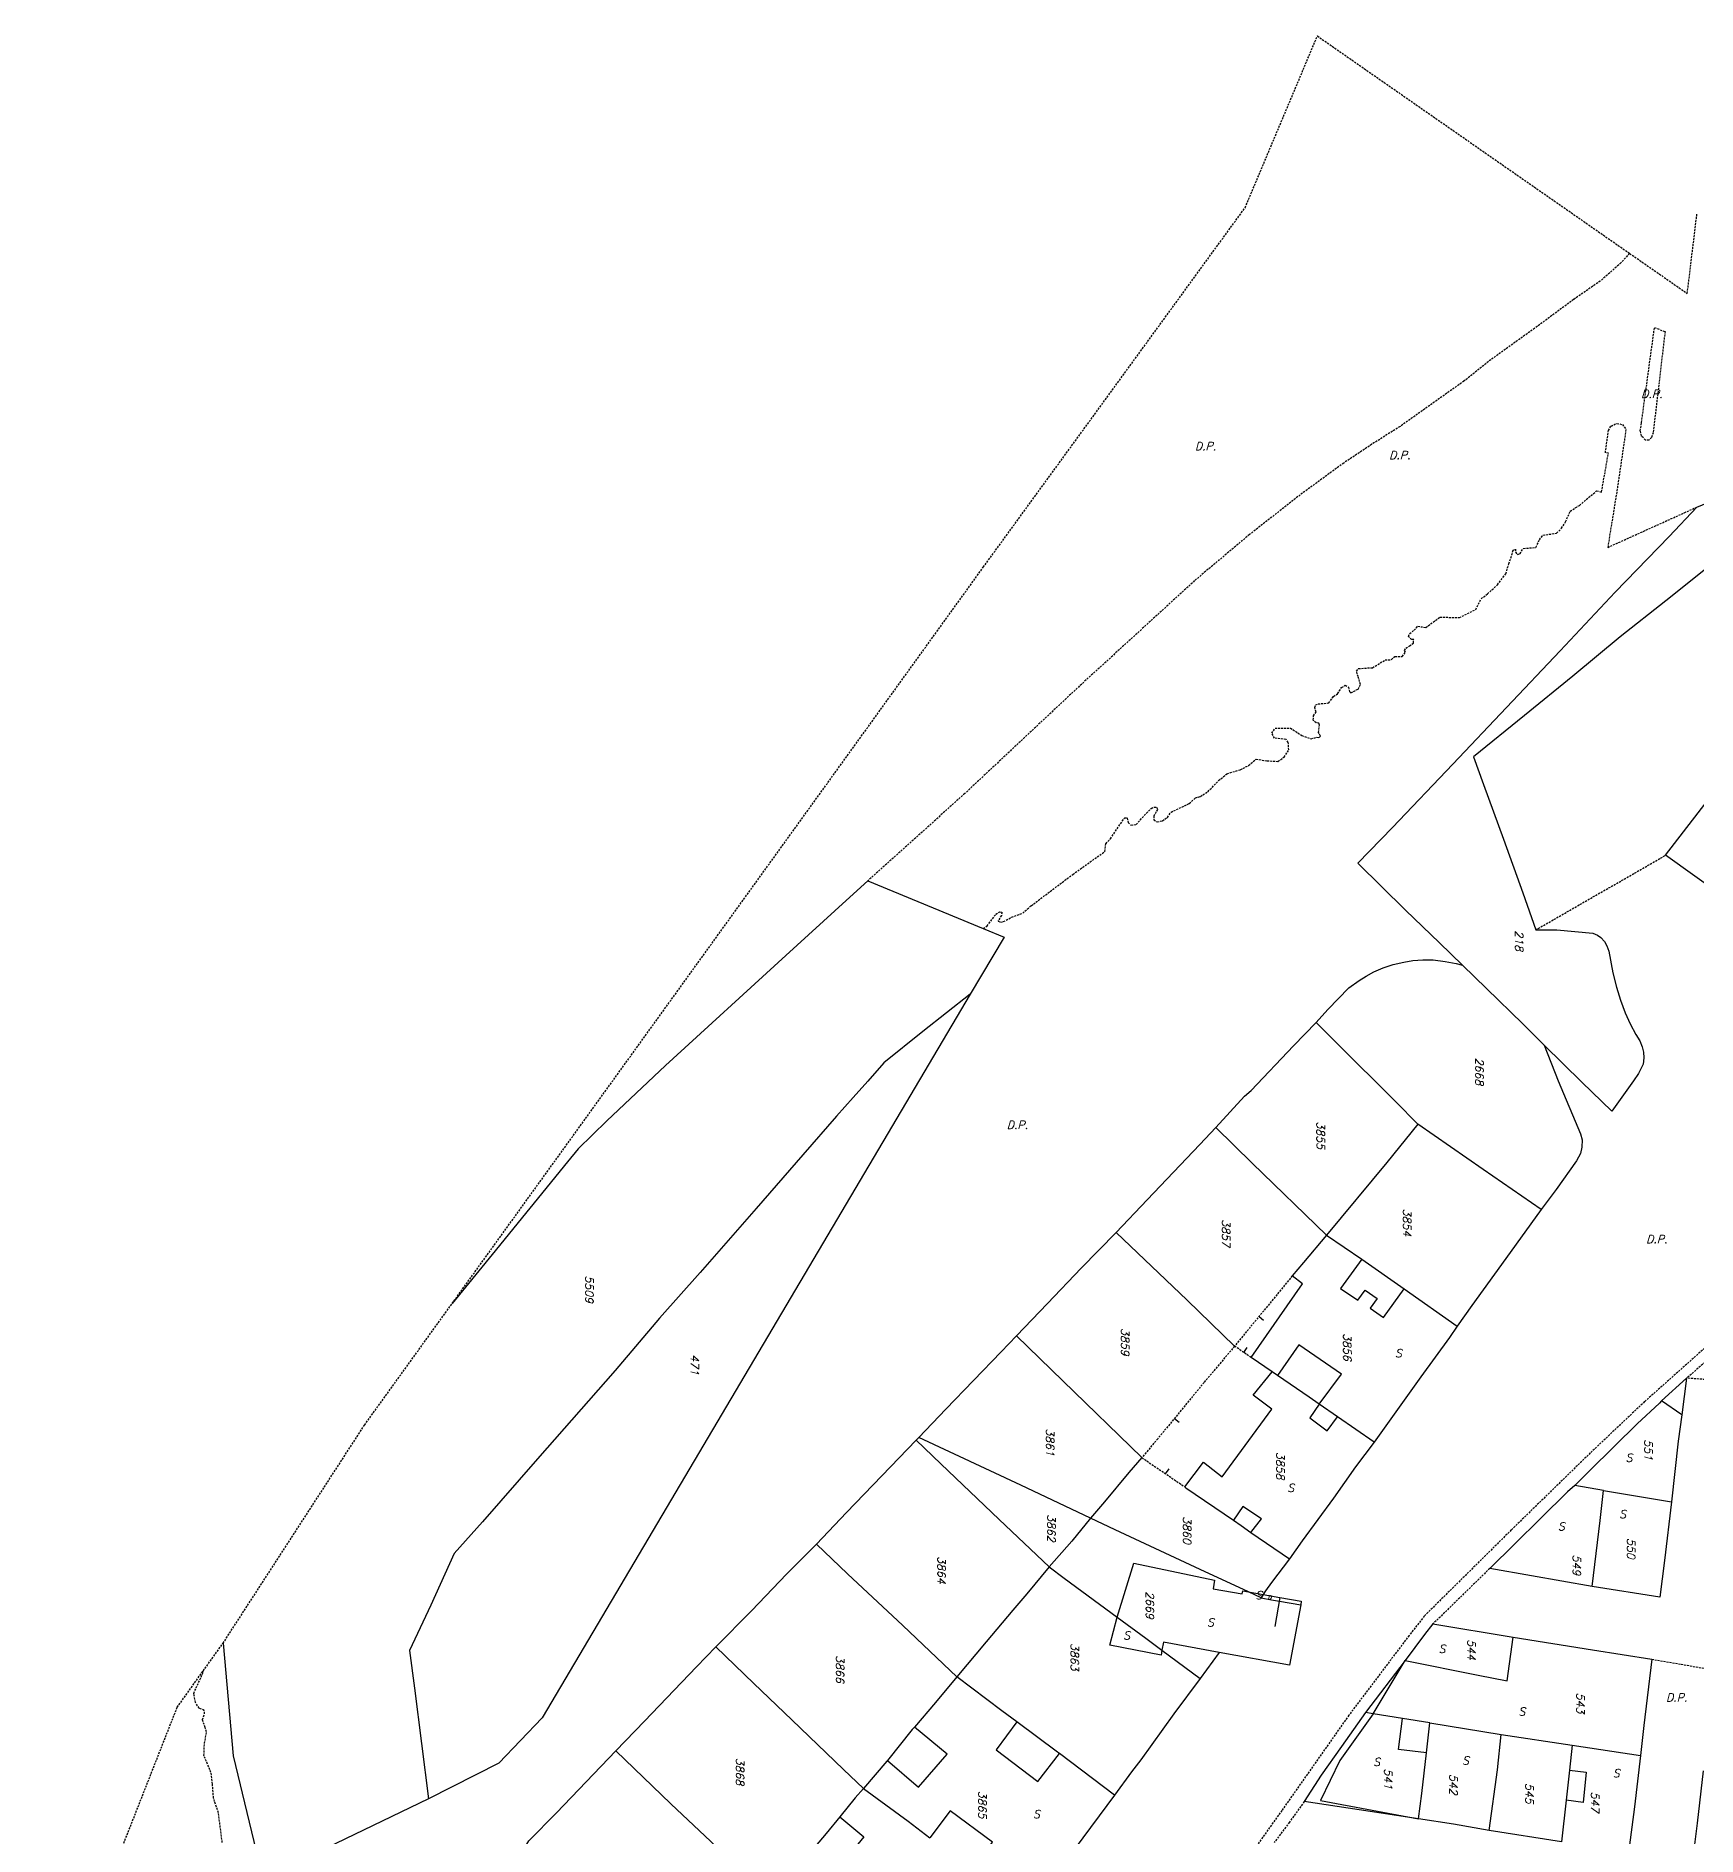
# Model space of a CAD drawing. Extents: x -334462 to -332769, y -29481 to -26664.
# Drawn here: x -334374.7 to -334167.3, y -28068.9 to -27844 of the extents above; entities that cross this region are included whole.
import ezdxf
from ezdxf.enums import TextEntityAlignment as Align

# ---------------------------------------------------------------- set-up
doc = ezdxf.new("R2010")
doc.units = 0
doc.header["$MEASUREMENT"] = 0
doc.linetypes.add('HIDDEN', pattern=[0.375, 0.25, -0.125])
for name, color, linetype in [('18', 7, 'CONTINUOUS'), ('CADAST$$AREA$B$', 7, 'CONTINUOUS'), ('DP$DIVIDING$LINE', 7, 'CONTINUOUS'), ('ENC$$ST$$A$$TEXT', 7, 'CONTINUOUS'), ('PARCEL$BOUNDARY', 7, 'CONTINUOUS'), ('PARCEL$NUMBER', 7, 'CONTINUOUS'), ('SECTION$$A$', 7, 'CONTINUOUS'), ('STRUC$$FOOTPRINT', 7, 'CONTINUOUS')]:
    doc.layers.add(name, color=color, linetype=linetype)
doc.styles.add('ITALICT', font='ITALICT', dxfattribs={"height": 0.2})

msp = doc.modelspace()

# ---------------------------------------------------------------- linework, layer by layer
at = {"layer": '18', "color": 1, "linetype": 'Continuous'}
for p, q in [((-334221.98, -28003.95), (-334221.41, -28004.42)), ((-334223.89, -28008.46), (-334223.46, -28007.84)), ((-334232.56, -28016.71), (-334231.98, -28017.18)), ((-334233.65, -28023.62), (-334233.22, -28023))]:
    msp.add_line(p, q, dxfattribs=at)
at = {"layer": 'CADAST$$AREA$B$', "color": 7, "linetype": 'HIDDEN'}
msp.add_line((-334353.86, -28048.24), (-334351.38, -28044.78), dxfattribs=at)
for points in [[(-334322.77, -28002.34), (-334256.43, -27910.35), (-334223.73, -27865.43), (-334214.7, -27843.98), (-334175.7, -27871.14)], [(-334175.7, -27871.14), (-334168.5, -27876.15), (-334167.28, -27866.11)], [(-334351.38, -28044.78), (-334333.71, -28017.52), (-334322.77, -28002.34)], [(-334374.74, -28097.69), (-334357.11, -28052.78), (-334353.86, -28048.24)]]:
    msp.add_lwpolyline(points, dxfattribs=at)
at = {"layer": 'DP$DIVIDING$LINE', "color": 2, "linetype": 'HIDDEN'}
for p, q in [((-334172.6, -27880.4), (-334171.28, -27880.92)), ((-334193.17, -28035.44), (-334200.26, -28042.37))]:
    msp.add_line(p, q, dxfattribs=at)
at = {"layer": 'DP$DIVIDING$LINE', "color": 30, "linetype": 'HIDDEN'}
for p, q in [((-334187.43, -27955.66), (-334171.2, -27946.33)), ((-334156.92, -28012.49), (-334168.58, -28011.67)), ((-334172.94, -28046.78), (-334165.09, -28048.13))]:
    msp.add_line(p, q, dxfattribs=at)
at = {"layer": 'DP$DIVIDING$LINE', "color": 2, "linetype": 'HIDDEN'}
for points in [[(-334175.7, -27871.14), (-334176.78, -27872.34), (-334179.38, -27874.61), (-334182.7, -27876.91), (-334187.56, -27880.5), (-334193.03, -27884.43), (-334196.39, -27887.1), (-334204.38, -27892.77), (-334207.89, -27894.99), (-334211.41, -27897.33), (-334216.84, -27901.3), (-334223.18, -27906.27), (-334230.03, -27912.03), (-334237.22, -27918.62), (-334244.41, -27925.19), (-334258.74, -27938.63), (-334270.84, -27949.52)], [(-334171.28, -27880.92), (-334172.76, -27893.54), (-334172.96, -27894.14), (-334173.32, -27894.47), (-334173.72, -27894.47), (-334174.21, -27893.98), (-334174.37, -27893.3), (-334174.21, -27892.25), (-334172.6, -27880.4)], [(-334192.21, -27912.54), (-334191.16, -27911.16), (-334190.78, -27909.92), (-334190.4, -27908.82), (-334190.26, -27908.2), (-334189.97, -27908.11), (-334189.97, -27908.49), (-334189.69, -27908.77), (-334189.4, -27908.68), (-334188.97, -27908.01), (-334187.4, -27907.87), (-334186.97, -27906.92), (-334186.54, -27906.34), (-334184.83, -27906.1), (-334184.21, -27905.49), (-334183.69, -27904.67), (-334183.12, -27903.34), (-334181.97, -27902.62), (-334179.83, -27900.81), (-334179.21, -27900.96), (-334178.35, -27896.1), (-334178.73, -27896.05), (-334178.35, -27893.28), (-334178.02, -27892.71), (-334177.31, -27892.38), (-334176.59, -27892.52), (-334176.16, -27893.14), (-334177.31, -27900.96), (-334178.44, -27907.88), (-334167.3, -27902.84)], [(-334256.44, -27955.49), (-334255.95, -27955.17), (-334254.86, -27953.7), (-334254.36, -27953.39), (-334254.09, -27953.47), (-334254.17, -27953.86), (-334254.59, -27954.55), (-334254.29, -27954.71), (-334253.9, -27954.63), (-334252.9, -27954.09), (-334251.51, -27953.58), (-334250.46, -27952.66), (-334245.25, -27948.72), (-334241.24, -27945.86), (-334241.12, -27944.89), (-334240.54, -27944.27), (-334238.77, -27941.64), (-334238.46, -27941.68), (-334238.34, -27942.26), (-334237.99, -27942.57), (-334237.34, -27942.49), (-334235.48, -27940.48), (-334235.1, -27940.33), (-334234.79, -27940.33), (-334234.67, -27940.6), (-334235.14, -27941.45), (-334235.14, -27941.91), (-334234.71, -27942.18), (-334234.06, -27942.03), (-334233.44, -27941.6), (-334232.98, -27940.95), (-334230.7, -27939.87), (-334229.93, -27939.17), (-334229.31, -27938.98), (-334228.38, -27938.4), (-334227.03, -27937.01), (-334225.99, -27936.15), (-334224.33, -27935.65), (-334223.29, -27935.11), (-334222.36, -27934.34), (-334221.01, -27934.53), (-334219.62, -27934.61), (-334218.85, -27934.07), (-334218.27, -27933.18), (-334218.34, -27932.25), (-334218.61, -27931.87), (-334220.04, -27931.71), (-334220.39, -27931.09), (-334219.97, -27930.44), (-334218.07, -27930.44), (-334216.65, -27931.36), (-334215.49, -27931.79), (-334214.75, -27931.6), (-334214.48, -27931.63), (-334214.33, -27931.44), (-334214.56, -27930.98), (-334214.45, -27930.09), (-334214.52, -27929.82), (-334214.87, -27929.78), (-334215.22, -27929.47), (-334215.18, -27928.93), (-334214.87, -27928.43), (-334215.03, -27927.88), (-334214.91, -27927.54), (-334214.6, -27927.42), (-334213.29, -27927.31), (-334212.67, -27926.49), (-334212.17, -27926.15), (-334211.67, -27925.37), (-334211.24, -27925.1), (-334210.82, -27925.33), (-334210.7, -27925.88), (-334210.51, -27926.03), (-334209.62, -27925.57), (-334209.31, -27924.99), (-334209.62, -27924.02), (-334209.81, -27923.33), (-334209.58, -27923.01), (-334207.81, -27922.9), (-334206.22, -27921.93), (-334205.45, -27921.9), (-334205.03, -27921.51), (-334204.1, -27921.51), (-334203.71, -27920.97), (-334203.83, -27920.77), (-334203.64, -27920.47), (-334203.21, -27920.16), (-334202.71, -27919.85), (-334202.67, -27919.38), (-334202.94, -27919.38), (-334203.33, -27919), (-334203.17, -27918.65), (-334202.63, -27918.22), (-334202.17, -27917.72), (-334201.16, -27917.88), (-334199.4, -27916.59), (-334196.97, -27916.64), (-334194.92, -27915.64), (-334194.26, -27914.3), (-334193.45, -27913.68), (-334192.21, -27912.54)], [(-334113.3, -27955.91), (-334114.67, -27954.86), (-334130.31, -27970.69), (-334136.14, -27976.75), (-334148.02, -27989.22), (-334161.57, -28003.69), (-334173.83, -28014.6), (-334180.61, -28021.01), (-334190.48, -28030.63), (-334201.35, -28041.39), (-334203.24, -28043.81), (-334210.77, -28053.78), (-334219.14, -28065.67), (-334227.01, -28076.74)], [(-334159.43, -28003.44), (-334160.07, -28004.3), (-334161.79, -28005.71), (-334166.86, -28010.17), (-334168.58, -28011.67)], [(-334351.48, -28069.66), (-334351.96, -28065.96), (-334352.57, -28064.12), (-334352.7, -28062.39), (-334352.89, -28060.93), (-334353.77, -28058.8), (-334353.71, -28057.28), (-334353.61, -28056.93), (-334353.45, -28055.84), (-334353.61, -28055.31), (-334353.95, -28054.32), (-334353.68, -28053.58), (-334353.74, -28053.18), (-334354.35, -28052.91), (-334354.83, -28052.19), (-334355.04, -28051.05), (-334354.59, -28050.03), (-334353.9, -28048.54), (-334353.86, -28048.24)], [(-334216.34, -28064.57), (-334218.2, -28067.15), (-334220.09, -28069.68)]]:
    msp.add_lwpolyline(points, dxfattribs=at)
at = {"layer": 'ENC$$ST$$A$$TEXT', "color": 1, "linetype": 'Continuous'}
msp.add_line((-334219.37, -28039.05), (-334220.01, -28042.69), dxfattribs=at)
at = {"layer": 'PARCEL$BOUNDARY', "color": 7, "linetype": 'Continuous'}
for p, q in [((-334270.84, -27949.52), (-334256.44, -27955.49)), ((-334213.57, -27993.79), (-334209.15, -27996.8)), ((-334209.15, -27996.8), (-334203.88, -28000.5)), ((-334203.88, -28000.5), (-334197.23, -28005.17)), ((-334220.36, -28010.88), (-334222.98, -28009.08)), ((-334219.69, -28011.34), (-334220.36, -28010.88)), ((-334168.58, -28011.67), (-334171.7, -28014.5)), ((-334168.58, -28011.67), (-334169.18, -28016.25)), ((-334212.2, -28016.5), (-334214.49, -28014.92)), ((-334207.62, -28019.67), (-334212.2, -28016.5)), ((-334264.83, -28019.43), (-334264.46, -28019.07)), ((-334178.97, -28025.72), (-334182.54, -28025.09)), ((-334178.97, -28025.72), (-334170.47, -28027.12)), ((-334223, -28030.93), (-334218.19, -28034.25)), ((-334221.73, -28039.1), (-334223.32, -28038.36)), ((-334221.47, -28038.69), (-334221.73, -28039.1)), ((-334200.26, -28042.37), (-334190.26, -28044.04)), ((-334234.13, -28045.63), (-334229.36, -28049.2)), ((-334226.98, -28045.94), (-334229.36, -28049.2)), ((-334203.73, -28046.95), (-334208.68, -28053.44)), ((-334207.73, -28053.59), (-334208.68, -28053.44)), ((-334204.05, -28054.19), (-334207.73, -28053.59)), ((-334200.65, -28054.74), (-334204.05, -28054.19)), ((-334201.08, -28058.49), (-334200.65, -28054.74)), ((-334200.65, -28054.74), (-334191.73, -28056.17)), ((-334191.73, -28056.17), (-334182.88, -28057.51)), ((-334240.02, -28063.77), (-334246.93, -28058.57)), ((-334182.88, -28057.51), (-334183.22, -28060.66)), ((-334182.88, -28057.51), (-334174.35, -28058.8)), ((-334183.22, -28060.66), (-334183.63, -28064.39)), ((-334325.71, -28064.21), (-334343.08, -28072.6)), ((-334183.63, -28064.39), (-334184.19, -28069.61)), ((-334184.19, -28069.61), (-334193.23, -28068.19))]:
    msp.add_line(p, q, dxfattribs=at)
at = {"layer": 'PARCEL$BOUNDARY', "color": 2, "linetype": 'HIDDEN'}
for p, q in [((-334217.84, -27998.9), (-334225.04, -28007.67)), ((-334222.98, -28009.08), (-334225.04, -28007.67)), ((-334236.62, -28021.59), (-334231.27, -28025.24))]:
    msp.add_line(p, q, dxfattribs=at)
at = {"layer": 'PARCEL$BOUNDARY', "color": 7, "linetype": 'Continuous'}
for points in [[(-334196.58, -27960.06), (-334199.45, -27957.26), (-334203.69, -27953.2), (-334209.64, -27947.34), (-334205.31, -27942.88), (-334197.77, -27934.96), (-334184.38, -27920.8), (-334177.51, -27913.45), (-334170.78, -27906.51), (-334167.3, -27902.84)], [(-334167.3, -27902.84), (-334165.4, -27902.04), (-334164.33, -27901.57)], [(-334161.47, -27906.36), (-334161.75, -27906.63), (-334164.77, -27909.42), (-334171.16, -27914.54), (-334176.89, -27919.04), (-334182.8, -27923.97), (-334188.84, -27928.86), (-334195.19, -27934.05), (-334193.94, -27937.5), (-334191.47, -27944.31), (-334189.04, -27951.04), (-334187.43, -27955.66)], [(-334171.2, -27946.33), (-334144.07, -27911.12), (-334133.97, -27918.14), (-334124.72, -27924.63)], [(-334124.72, -27924.63), (-334121.21, -27927.05), (-334148.38, -27962.68), (-334171.2, -27946.33)], [(-334270.84, -27949.52), (-334273.56, -27951.97), (-334281.1, -27958.84), (-334296.13, -27972.6), (-334303.44, -27979.52), (-334307.04, -27983.02), (-334308.34, -27984.62), (-334317.75, -27996.21), (-334322.77, -28002.34)], [(-334256.44, -27955.49), (-334253.84, -27956.57), (-334258.07, -27963.71)], [(-334187.43, -27955.66), (-334184.81, -27955.65), (-334180.3, -27956.06), (-334179.73, -27956.32), (-334179.31, -27956.63), (-334178.86, -27957.11), (-334178.55, -27957.64), (-334178.28, -27958.31), (-334177.8, -27961.03), (-334177.34, -27962.83), (-334176.85, -27964.44), (-334176.24, -27966.01), (-334175.64, -27967.4), (-334174.93, -27968.73), (-334174.41, -27969.52), (-334174.13, -27970.29), (-334173.98, -27970.92), (-334173.91, -27971.63), (-334174.02, -27972.45), (-334174.59, -27973.62), (-334175.22, -27974.53), (-334177.94, -27978.31), (-334181.67, -27974.7), (-334186.37, -27970.07)], [(-334214.84, -27967.24), (-334213.39, -27965.6), (-334210.76, -27962.89), (-334209.49, -27961.97), (-334208.62, -27961.44), (-334207.63, -27960.91), (-334206.49, -27960.41), (-334205.24, -27960), (-334203.9, -27959.68), (-334202.78, -27959.48), (-334201.54, -27959.39), (-334200.24, -27959.39), (-334198.73, -27959.6), (-334197.35, -27959.85), (-334196.58, -27960.06)], [(-334196.58, -27960.06), (-334193.58, -27963), (-334189.06, -27967.4), (-334186.37, -27970.07)], [(-334258.07, -27963.71), (-334263.97, -27968.35), (-334268.87, -27972.25), (-334270.86, -27974.54), (-334272.67, -27976.59), (-334274.76, -27978.94), (-334278.96, -27983.76), (-334284.81, -27990.47), (-334291.77, -27998.45), (-334296.85, -28004.15), (-334302.4, -28010.69), (-334312.12, -28021.73), (-334318.98, -28029.63), (-334322.53, -28033.57), (-334325.44, -28040.01), (-334328.1, -28045.69), (-334327.47, -28050.38), (-334325.71, -28064.21)], [(-334258.07, -27963.71), (-334311.54, -28054.11), (-334316.93, -28059.77), (-334325.71, -28064.21)], [(-334227.39, -27980.36), (-334223.79, -27976.44), (-334222.97, -27975.74), (-334217.69, -27970.13), (-334214.84, -27967.24)], [(-334202.17, -27979.93), (-334204.93, -27977.09), (-334212.34, -27969.74), (-334214.84, -27967.24)], [(-334186.37, -27970.07), (-334184.62, -27974.5), (-334181.84, -27981.14), (-334181.64, -27981.88), (-334181.65, -27982.82), (-334181.82, -27983.58), (-334182.33, -27984.53), (-334184.87, -27988.11), (-334186.75, -27990.6)], [(-334202.17, -27979.93), (-334206.03, -27984.72), (-334213.57, -27993.79)], [(-334186.75, -27990.6), (-334194, -27985.58), (-334202.17, -27979.93)], [(-334239.85, -27993.46), (-334235.98, -27989.37), (-334229.39, -27982.48), (-334227.39, -27980.36)], [(-334227.39, -27980.36), (-334222.84, -27984.82), (-334213.57, -27993.79)], [(-334186.75, -27990.6), (-334191.16, -27996.73), (-334195.43, -28002.6), (-334197.23, -28005.17)], [(-334252.3, -28006.39), (-334248.4, -28002.34), (-334244.22, -27997.92), (-334239.85, -27993.46)], [(-334225.04, -28007.67), (-334230.96, -28001.94), (-334239.85, -27993.46)], [(-334213.57, -27993.79), (-334216.45, -27997.21), (-334217.84, -27998.9)], [(-334264.46, -28019.07), (-334261.12, -28015.56), (-334254.18, -28008.37), (-334252.3, -28006.39)], [(-334252.3, -28006.39), (-334246.51, -28012.01), (-334236.62, -28021.59)], [(-334197.23, -28005.17), (-334198.21, -28006.58), (-334201.78, -28011.52), (-334206.17, -28017.61), (-334207.62, -28019.67)], [(-334214.49, -28014.92), (-334215.74, -28014.06), (-334219.69, -28011.34)], [(-334171.7, -28014.5), (-334171.99, -28014.78), (-334174.74, -28017.38), (-334177.57, -28020.18), (-334180.77, -28023.29), (-334182.54, -28025.09)], [(-334169.18, -28016.25), (-334169.63, -28019.54), (-334170.47, -28027.12)], [(-334277.25, -28032.39), (-334273.52, -28028.43), (-334269.09, -28023.88), (-334264.83, -28019.43)], [(-334264.83, -28019.43), (-334261.72, -28022.38), (-334254.46, -28029.31), (-334248.2, -28035.22)], [(-334243.04, -28029.15), (-334251.72, -28025.04), (-334264.46, -28019.07)], [(-334207.62, -28019.67), (-334209.93, -28022.75), (-334212.68, -28026.66), (-334216.58, -28031.98), (-334218.19, -28034.25)], [(-334236.62, -28021.59), (-334238.23, -28023.46), (-334241.28, -28027.12), (-334243.04, -28029.15)], [(-334231.27, -28025.24), (-334231.11, -28025.35), (-334225.19, -28029.42)], [(-334182.54, -28025.09), (-334183.46, -28025.86), (-334186.78, -28029.15), (-334190.08, -28032.41), (-334193.17, -28035.44)], [(-334180.36, -28037.68), (-334179.37, -28029.44), (-334178.97, -28025.72)], [(-334170.47, -28027.12), (-334171.36, -28034.46), (-334171.91, -28039.01), (-334180.36, -28037.68)], [(-334243.04, -28029.15), (-334245.35, -28032.04), (-334248.2, -28035.22)], [(-334223.32, -28038.36), (-334229.33, -28035.57), (-334239.96, -28030.6), (-334243.04, -28029.15)], [(-334225.19, -28029.42), (-334224.21, -28030.09), (-334223, -28030.93)], [(-334289.85, -28045.24), (-334285.39, -28040.73), (-334280.97, -28036.11), (-334277.25, -28032.39)], [(-334259.75, -28048.99), (-334266.49, -28042.55), (-334273.37, -28036.13), (-334277.25, -28032.39)], [(-334248.2, -28035.22), (-334250.98, -28038.63), (-334252.73, -28040.65), (-334256.08, -28044.61), (-334259.75, -28048.99)], [(-334248.2, -28035.22), (-334246.34, -28036.66), (-334239.69, -28041.53)], [(-334218.19, -28034.25), (-334220.45, -28037.19), (-334221.18, -28038.24), (-334221.47, -28038.69)], [(-334180.36, -28037.68), (-334187.95, -28036.38), (-334193.17, -28035.44)], [(-334216.78, -28039.97), (-334218.19, -28047.52), (-334226.98, -28045.94)], [(-334221.73, -28039.1), (-334220.45, -28039.35), (-334219.45, -28039.52), (-334216.78, -28039.97)], [(-334239.69, -28041.53), (-334236.12, -28044.15), (-334234.13, -28045.63)], [(-334200.26, -28042.37), (-334201.31, -28043.68), (-334203.73, -28046.95)], [(-334302.33, -28058.22), (-334298.74, -28054.5), (-334292.24, -28047.72), (-334289.85, -28045.24)], [(-334289.85, -28045.24), (-334285.08, -28049.8), (-334280.35, -28054.35), (-334273.9, -28060.57), (-334271.37, -28062.94)], [(-334203.73, -28046.95), (-334194.63, -28048.77), (-334191.01, -28049.49), (-334190.26, -28044.04)], [(-334190.26, -28044.04), (-334180.35, -28045.6), (-334172.94, -28046.78)], [(-334172.94, -28046.78), (-334173.94, -28055.07), (-334174.35, -28058.8)], [(-334259.75, -28048.99), (-334262.38, -28052.18), (-334265.04, -28055.26)], [(-334252.24, -28054.62), (-334254.13, -28053.22), (-334259.75, -28048.99)], [(-334229.36, -28049.2), (-334232.61, -28053.62), (-334236.75, -28059.35), (-334237.91, -28060.83), (-334240.02, -28063.77)], [(-334208.68, -28053.44), (-334211.68, -28057.68), (-334214.24, -28061.26), (-334216.34, -28064.57)], [(-334265.04, -28055.26), (-334265.31, -28055.56), (-334268.41, -28059.42)], [(-334246.93, -28058.57), (-334247.18, -28058.38), (-334252.24, -28054.62)], [(-334193.23, -28068.19), (-334192.22, -28060.62), (-334191.73, -28056.17)], [(-334313.9, -28070.62), (-334313.19, -28069.49), (-334309.74, -28065.96), (-334302.33, -28058.22)], [(-334282.99, -28076.74), (-334287.33, -28072.59), (-334290.47, -28069.56), (-334295.47, -28064.84), (-334302.33, -28058.22)], [(-334202.07, -28066.72), (-334201.64, -28063.55), (-334201.08, -28058.49)], [(-334268.41, -28059.42), (-334268.48, -28059.51), (-334271.37, -28062.94)], [(-334174.35, -28058.8), (-334175.11, -28065.22), (-334175.84, -28070.92)], [(-334166.53, -28060.73), (-334167.27, -28067.28), (-334167.91, -28072.24)], [(-334271.37, -28062.94), (-334272.42, -28064.09), (-334274.35, -28066.46)], [(-334271.37, -28062.94), (-334265.82, -28067.03), (-334263.1, -28069.08)], [(-334240.02, -28063.77), (-334244.94, -28070.4), (-334247.38, -28073.88), (-334250.7, -28078.24)], [(-334202.07, -28066.72), (-334210.87, -28065.37), (-334216.34, -28064.57)], [(-334274.35, -28066.46), (-334276.07, -28068.56), (-334279.04, -28072.11), (-334280.21, -28073.48)], [(-334193.23, -28068.19), (-334197.72, -28067.4), (-334202.07, -28066.72)]]:
    msp.add_lwpolyline(points, dxfattribs=at)
at = {"layer": 'PARCEL$BOUNDARY', "color": 2, "linetype": 'HIDDEN'}
msp.add_lwpolyline([(-334225.04, -28007.67), (-334228.85, -28012.2), (-334234.64, -28019.23), (-334236.62, -28021.59)], dxfattribs=at)
at = {"layer": 'SECTION$$A$', "color": 7, "linetype": 'Continuous'}
msp.add_lwpolyline([(-334351.38, -28044.78), (-334350.11, -28058.83), (-334346.41, -28074.21)], dxfattribs=at)
at = {"layer": 'STRUC$$FOOTPRINT', "color": 1, "linetype": 'Continuous'}
for p, q in [((-334169.18, -28016.25), (-334171.7, -28014.5)), ((-334223.32, -28038.36), (-334221.47, -28038.69)), ((-334207.73, -28053.59), (-334203.73, -28046.95))]:
    msp.add_line(p, q, dxfattribs=at)
for points in [[(-334209.15, -27996.8), (-334211.8, -28000.48), (-334209.66, -28001.92), (-334208.72, -28000.66), (-334207.23, -28001.72), (-334208.1, -28002.93), (-334206.43, -28004.08), (-334203.88, -28000.5)], [(-334222.98, -28009.08), (-334216.56, -27999.87), (-334217.84, -27998.9)], [(-334214.49, -28014.92), (-334211.68, -28011.17), (-334217, -28007.5), (-334219.69, -28011.34)], [(-334231.27, -28025.24), (-334228.94, -28022.18), (-334226.6, -28023.99), (-334220.39, -28015.54), (-334222.72, -28013.8), (-334220.36, -28010.88)], [(-334214.49, -28014.92), (-334215.66, -28016.62), (-334213.48, -28018.25), (-334212.2, -28016.5)], [(-334223, -28030.93), (-334221.69, -28029.25), (-334224.01, -28027.71), (-334225.19, -28029.42)], [(-334239.69, -28041.53), (-334237.63, -28034.77), (-334227.54, -28036.89), (-334227.72, -28037.98), (-334224.11, -28038.61), (-334224.01, -28038.24), (-334223.32, -28038.36)], [(-334221.47, -28038.69), (-334219.37, -28039.05), (-334216.72, -28039.51), (-334216.78, -28039.97)], [(-334234.13, -28045.63), (-334234.22, -28046.28), (-334240.63, -28045.02), (-334239.69, -28041.53)], [(-334226.98, -28045.94), (-334233.92, -28044.67), (-334234.13, -28045.63)], [(-334207.73, -28053.59), (-334211.89, -28059.44), (-334214.3, -28064.43), (-334202.07, -28066.72)], [(-334201.08, -28058.49), (-334204.56, -28058.07), (-334204.05, -28054.19)], [(-334268.41, -28059.42), (-334264.51, -28062.78), (-334260.96, -28058.63), (-334265.04, -28055.26)], [(-334252.24, -28054.62), (-334254.84, -28058.1), (-334249.61, -28062.07), (-334246.93, -28058.57)], [(-334183.22, -28060.66), (-334181.13, -28060.9), (-334181.5, -28064.67), (-334183.63, -28064.39)], [(-334274.35, -28066.46), (-334271.33, -28068.97), (-334277.07, -28075.93), (-334280.21, -28073.48)], [(-334257.81, -28073.05), (-334255.26, -28069.63), (-334260.56, -28065.72), (-334263.1, -28069.08)]]:
    msp.add_lwpolyline(points, dxfattribs=at)

# ---------------------------------------------------------------- texts
at = {"layer": 'DP$DIVIDING$LINE', "color": 2, "linetype": 'Continuous', "style": 'ITALICT'}
for p in [(-334172.92, -27888.68), (-334252.16, -27980.02), (-334172.3, -27994.29), (-334169.82, -28051.56)]:
    msp.add_text('D.P.', height=1, dxfattribs=at).set_placement(p, align=Align.MIDDLE)
at = {"layer": 'DP$DIVIDING$LINE', "color": 4, "linetype": 'Continuous', "style": 'ITALICT'}
for p in [(-334228.66, -27895.22), (-334204.39, -27896.34)]:
    msp.add_text('D.P.', height=1, dxfattribs=at).set_placement(p, align=Align.MIDDLE)
at = {"layer": 'ENC$$ST$$A$$TEXT', "color": 1, "linetype": 'Continuous', "style": 'ITALICT'}
msp.add_text('D', height=0.5, dxfattribs=at).set_placement((-334220.68, -28039.08), align=Align.MIDDLE)
at = {"layer": 'PARCEL$NUMBER', "color": 7, "linetype": 'Continuous', "style": 'ITALICT'}
for s, p in [('218', (-334189.48, -27957.02)), ('2668', (-334194.45, -27973.35)), ('3855', (-334214.29, -27981.32)), ('3854', (-334203.5, -27992.21)), ('3857', (-334226.11, -27993.54)), ('5509', (-334305.63, -28000.55)), ('3859', (-334238.7, -28007.13)), ('3856', (-334210.96, -28007.77)), ('471', (-334292.46, -28009.96)), ('3861', (-334248.09, -28019.66)), ('551', (-334173.35, -28020.6)), ('3858', (-334219.31, -28022.6)), ('3862', (-334247.92, -28030.38)), ('3860', (-334230.97, -28030.65)), ('550', (-334175.51, -28032.93)), ('3864', (-334261.63, -28035.63)), ('549', (-334182.3, -28034.99)), ('2669', (-334235.61, -28040.01)), ('3863', (-334245.01, -28046.48)), ('544', (-334195.44, -28045.58)), ('3866', (-334274.32, -28048.01)), ('543', (-334181.83, -28052.25)), ('3868', (-334286.81, -28060.81)), ('541', (-334205.84, -28061.71)), ('3865', (-334256.54, -28064.94)), ('542', (-334197.69, -28062.41)), ('545', (-334188.22, -28063.53)), ('547', (-334180.01, -28064.61))]:
    msp.add_text(s, height=1, rotation=270.0189, dxfattribs=at).set_placement(p, align=Align.MIDDLE)
at = {"layer": 'STRUC$$FOOTPRINT', "color": 1, "linetype": 'Continuous', "style": 'ITALICT'}
for p in [(-334204.58, -28008.55), (-334175.78, -28021.61), (-334218.03, -28025.38), (-334176.57, -28028.65), (-334184.23, -28030.18), (-334222.02, -28038.79), (-334228.05, -28042.18), (-334238.52, -28043.81), (-334199.14, -28045.49), (-334189.16, -28053.32), (-334207.3, -28059.62), (-334196.19, -28059.44), (-334177.37, -28061.03), (-334249.77, -28066.13)]:
    msp.add_text('S', height=1, dxfattribs=at).set_placement(p, align=Align.MIDDLE)

doc.saveas('drawing.dxf')
